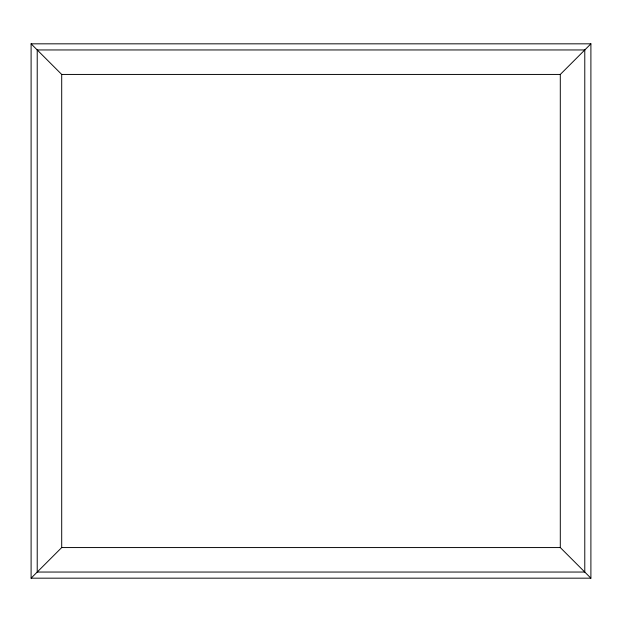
<?xml version="1.0" encoding="UTF-8"?>
<svg xmlns="http://www.w3.org/2000/svg" width="622" height="622" viewBox="0 0 622 622"><rect width="100%" height="100%" fill="white"/><g stroke="black" fill="none" stroke-linecap="round" stroke-linejoin="round"><path stroke-width="0.93" d="M31.1 578.172L61.702 547.562L560.298 547.562L590.9 578.172L590.9 43.828L31.1 43.828L31.1 578.172L590.9 578.172M31.1 43.828L61.702 74.438L560.298 74.438L590.9 43.828M560.298 74.438L560.298 547.562M61.702 74.438L61.702 547.562M584.781 49.954L37.219 49.954L37.219 572.046L584.781 572.046L584.781 49.954"/></g></svg>
